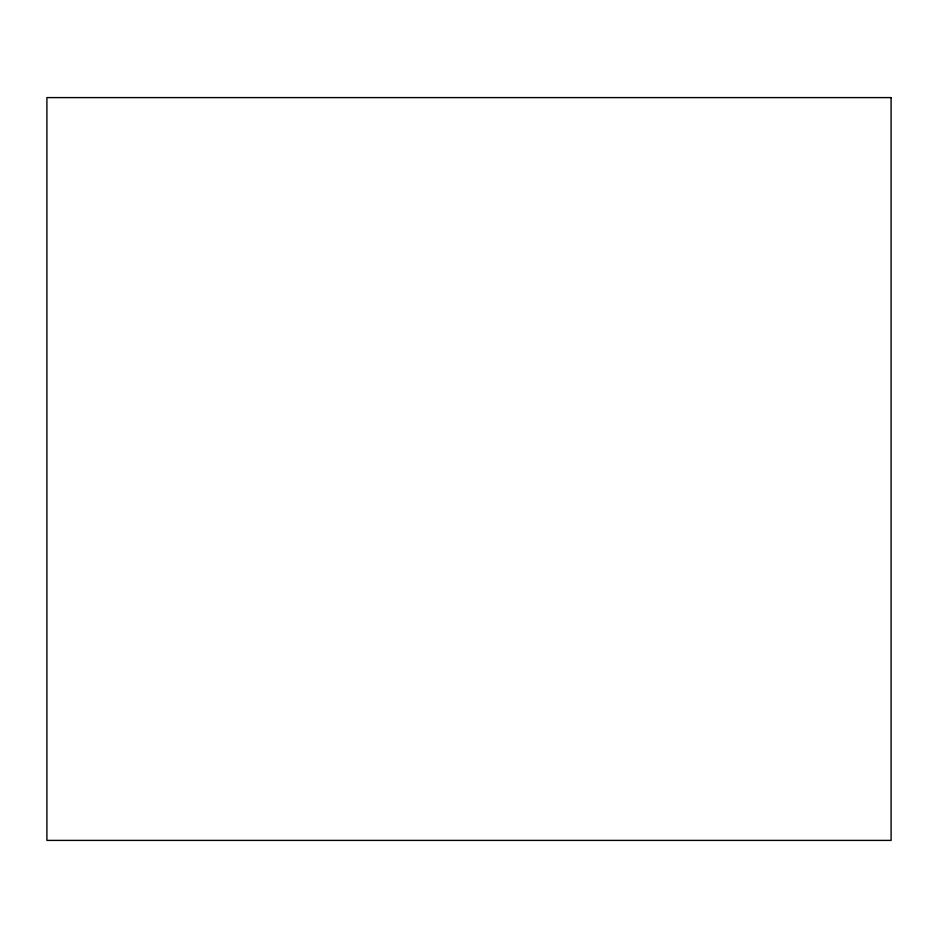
<?xml version="1.0" encoding="UTF-8"?>
<svg xmlns="http://www.w3.org/2000/svg" width="938" height="938" viewBox="0 0 938 938"><rect width="100%" height="100%" fill="white"/><g stroke="black" fill="none" stroke-linecap="round" stroke-linejoin="round"><path stroke-width="1.41" d="M891.1 97.599L46.9 97.599L46.9 840.401L891.1 840.401L891.1 97.599"/></g></svg>
